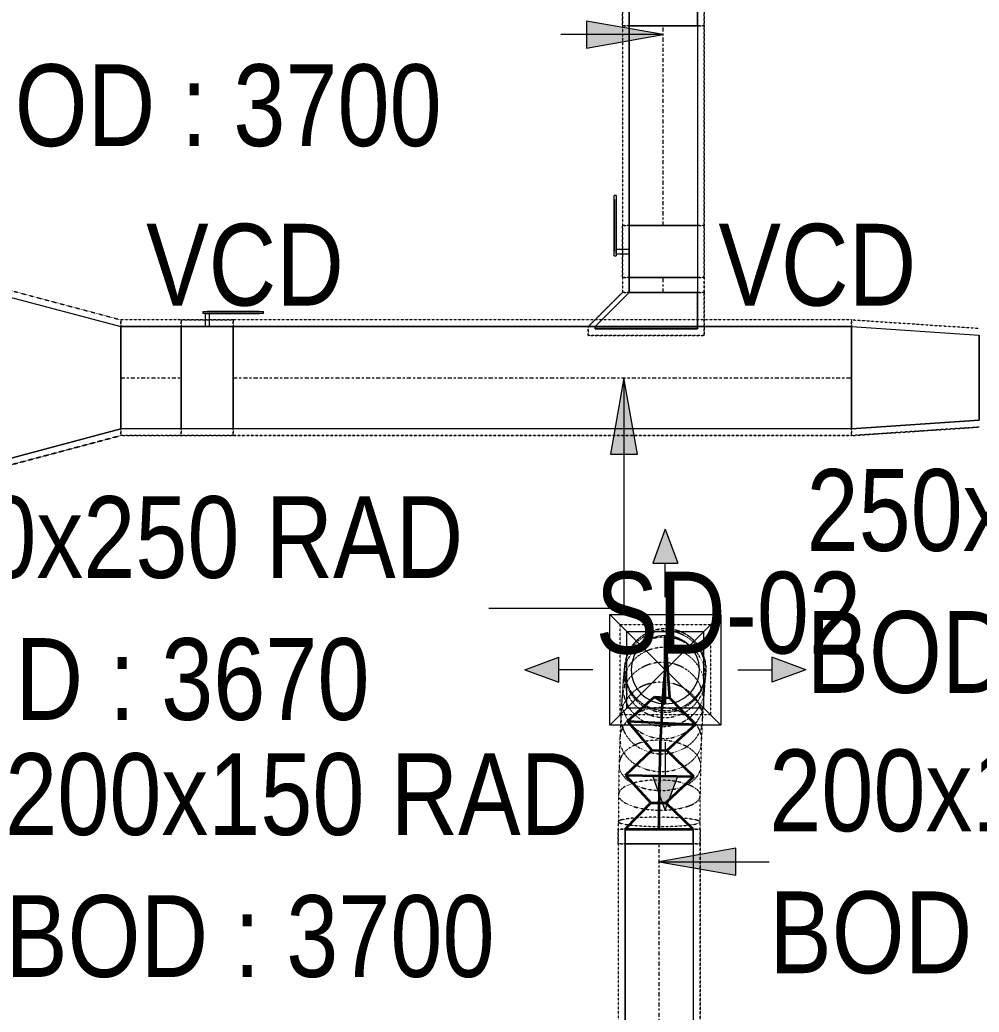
# Model space of a CAD drawing. Header units: inches. Extents: x -83664 to 20107, y -47222 to 19398.
# Drawn here: x 5809 to 8625, y -31436 to -28523 of the extents above; entities that cross this region are included whole.
import ezdxf

# ---------------------------------------------------------------- set-up
doc = ezdxf.new("R2010")
doc.units = ezdxf.units.IN
doc.header["$MEASUREMENT"] = 0
doc.linetypes.add('Center', pattern=[29.999999, 12, -6, 6, -6])
doc.linetypes.add('Hidden 0_50', pattern=[1.0584, 0.5292, -0.5292])
for name, color, linetype, lineweight in [('A-DETL-GENF', 7, 'Continuous', 9), ('G-ANNO-TEXT', 7, 'Continuous', 9), ('M-HVAC-CDFF', 7, 'Continuous', 9), ('M-HVAC-DUCT-CNTR', 7, 'Center', 9), ('M-HVAC-DUCT-IDEN', 7, 'Continuous', 18)]:
    doc.layers.add(name, color=color, linetype=linetype, lineweight=lineweight)
doc.layers.add('M-HVAC-DUCT', color=7, linetype='Continuous', lineweight=9, true_color=0xffe97f)
doc.layers.add('M-HVAC-DUCT-PATT', color=7, linetype='Continuous', lineweight=35, true_color=0x007f00)
doc.styles.add('Arial Narrow_21', font='ARIALN.TTF', dxfattribs={"height": 240})

# ---------------------------------------------------------------- blocks, each defined once
blk = doc.blocks.new('GCE-AT-Supply Air Rectangular Diffuser - 225x225-V55-FIRST FLOOR AC CONDITIONING LAYOUT - PART A')
at = {"layer": 'A-DETL-GENF', "true_color": 0xff7f00}
for points in [[(36.4, 312.5), (0, 412.5), (-36.4, 312.5)], [(-312.5, 36.4), (-412.5, 0), (-312.5, -36.4)], [(412.5, 0), (312.5, 36.4), (312.5, -36.4), (338.5, -26.9)], [(36.4, -312.5), (-36.4, -312.5), (0, -412.5)]]:
    blk.add_hatch(color=30, dxfattribs=at).paths.add_polyline_path(points)
at = {"layer": 'A-DETL-GENF', "color": 30, "true_color": 0xff7f00}
for p, q in [((0, 412.5), (-36.4, 312.5)), ((0, 412.5), (36.4, 312.5)), ((-36.4, 312.5), (36.4, 312.5)), ((0, 212.5), (0, 312.5)), ((-162.5, -162.5), (162.5, 162.5)), ((-162.5, 162.5), (162.5, -162.5)), ((-162.5, -162.5), (-162.5, 162.5)), ((-162.5, 162.5), (162.5, 162.5)), ((162.5, 162.5), (162.5, -162.5)), ((-412.5, 0), (-312.5, 36.4)), ((-312.5, -36.4), (-312.5, 36.4)), ((312.5, 36.4), (312.5, -36.4)), ((412.5, 0), (312.5, 36.4)), ((212.5, 0), (312.5, 0)), ((-412.5, 0), (-312.5, -36.4)), ((-212.5, 0), (-312.5, 0)), ((412.5, 0), (312.5, -36.4)), ((162.5, -162.5), (-162.5, -162.5)), ((0, -212.5), (0, -312.5)), ((36.4, -312.5), (-36.4, -312.5)), ((0, -412.5), (-36.4, -312.5)), ((0, -412.5), (36.4, -312.5))]:
    blk.add_line(p, q, dxfattribs=at)
blk = doc.blocks.new('M_Rec to Rnd Transition - Angle - 60 Degree-7670840-FIRST FLOOR AC CONDITIONING LAYOUT - PART A')
at = {"layer": 'M-HVAC-DUCT', "color": 30, "true_color": 0xff7f00}
for p, q in [((0, 100), (43.3, 100)), ((43.3, 100), (0, 100)), ((0, 100), (0, -100)), ((0, -100), (0, 100)), ((43.3, 0), (43.3, 100)), ((43.3, 0), (43.3, 100)), ((43.3, -100), (43.3, 0)), ((43.3, -100), (43.3, 0)), ((0, -100), (43.3, -100)), ((43.3, -100), (0, -100))]:
    blk.add_line(p, q, dxfattribs=at)
blk = doc.blocks.new('M_Rectangular to Round Transition - Angle - 45 Degree-7598641-FIRST FLOOR AC CONDITIONING LAYOUT - PART A')
at = {"layer": 'M-HVAC-DUCT', "color": 30, "true_color": 0xff7f00}
for p, q in [((98623.4, 55249.6), (98623.4, 55474.6)), ((98623.4, 55474.6), (98848.4, 55474.6)), ((98848.4, 55474.6), (98848.4, 55249.6)), ((98848.4, 55249.6), (98623.4, 55249.6))]:
    blk.add_line(p, q, dxfattribs=at)
for start, end in [(90, 180), (0, 90), (180, 270), (270, 0)]:
    blk.add_arc((98735.9, 55362.1), 100, start, end, dxfattribs=at)
blk = doc.blocks.new('M_Rectangular Transition - Length - Standard-8295821-FIRST FLOOR AC CONDITIONING LAYOUT - PART A')
at = {"layer": 'M-HVAC-DUCT', "color": 6, "true_color": 0xff00ff}
for p, q in [((0, 250), (0, -250)), ((0, 250), (375, 150)), ((0, 250), (375, 150)), ((0, -250), (0, 250)), ((375, -150), (375, 150)), ((375, 150), (375, -150)), ((0, -250), (375, -150)), ((375, -150), (0, -250))]:
    blk.add_line(p, q, dxfattribs=at)
blk = doc.blocks.new('M_Rectangular Transition - Length - Standard-7399483-FIRST FLOOR AC CONDITIONING LAYOUT - PART A')
at = {"layer": 'M-HVAC-DUCT', "color": 6, "true_color": 0xff00ff}
for p, q in [((0, 150), (0, -150)), ((0, 150), (375, 125)), ((0, 150), (375, 125)), ((0, -150), (0, 150)), ((375, -125), (375, 125)), ((375, 125), (375, -125)), ((0, -150), (375, -125)), ((375, -125), (0, -150))]:
    blk.add_line(p, q, dxfattribs=at)
blk = doc.blocks.new('M_Rectangular Tap - Beveled - Standard-7332043-FIRST FLOOR AC CONDITIONING LAYOUT - PART A')
at = {"layer": 'M-HVAC-DUCT', "color": 6, "true_color": 0xff00ff}
for p, q in [((100, 100), (-6.096, 100)), ((-6.096, 100), (100, 100)), ((-6.096, 100), (-6.096, -200)), ((-6.096, -200), (-6.096, 100)), ((100, 100), (100, -100)), ((100, -100), (100, 100)), ((0, -200), (100, -100)), ((0, -200), (100, -100)), ((-6.096, -200), (0, -200)), ((0, -200), (-6.096, -200))]:
    blk.add_line(p, q, dxfattribs=at)
blk = doc.blocks.new('M_Rectangular to Round Transition - Angle - 45 Degree-V62-FIRST FLOOR AC CONDITIONING LAYOUT - PART A')
at = {"layer": 'M-HVAC-DUCT', "color": 6, "true_color": 0xff00ff}
for p, q in [((0, 100), (60.4, 100)), ((60.4, 100), (0, 100)), ((0, 100), (0, -100)), ((0, -100), (0, 100)), ((60.4, 0), (60.4, 100)), ((60.4, 0), (60.4, 100)), ((60.4, -100), (60.4, 0)), ((60.4, -100), (60.4, 0)), ((0, -100), (60.4, -100)), ((60.4, -100), (0, -100))]:
    blk.add_line(p, q, dxfattribs=at)
blk = doc.blocks.new('TEMW-ME-DMP-Volume Control Damper - Standard-V100-FIRST FLOOR AC CONDITIONING LAYOUT - PART A')
at = {"layer": 'M-HVAC-DUCT', "color": 6, "true_color": 0xff00ff}
for p, q in [((-165.1, 138.1), (-165.1, 144.4)), ((-152.4, 144.4), (-165.1, 144.4)), ((-165.1, 138.1), (-152.4, 138.1)), ((0, 144.4), (-152.4, 144.4)), ((-152.4, 144.4), (0, 144.4)), ((0, 138.1), (-152.4, 138.1)), ((-152.4, 138.1), (0, 138.1)), ((-6.3, 100), (-6.3, 138.1)), ((6.4, 138.1), (-6.3, 138.1)), ((6.4, 138.1), (-6.3, 138.1)), ((12.7, 144.4), (0, 144.4)), ((0, 138.1), (12.7, 138.1)), ((6.4, 138.1), (6.4, 100)), ((12.7, 144.4), (12.7, 138.1)), ((-76.2, 100), (-76.2, -100)), ((-76.2, -100), (-76.2, 100)), ((76.2, 100), (-76.2, 100)), ((-76.2, 100), (76.2, 100)), ((-76.2, 100), (76.2, 100)), ((-6.3, 100), (6.4, 100)), ((-6.3, 100), (6.4, 100)), ((76.2, 100), (76.2, -100)), ((76.2, -100), (76.2, 100)), ((-76.2, -100), (76.2, -100)), ((-76.2, -100), (76.2, -100)), ((-76.2, -100), (76.2, -100))]:
    blk.add_line(p, q, dxfattribs=at)
blk = doc.blocks.new('TEMW-ME-DMP-Volume Control Damper - Standard-7399616-FIRST FLOOR AC CONDITIONING LAYOUT - PART A')
at = {"layer": 'M-HVAC-DUCT', "color": 6, "true_color": 0xff00ff}
for p, q in [((-165.1, 188.1), (-165.1, 194.4)), ((-152.4, 194.4), (-165.1, 194.4)), ((-165.1, 188.1), (-152.4, 188.1)), ((0, 194.4), (-152.4, 194.4)), ((-152.4, 194.4), (0, 194.4)), ((0, 188.1), (-152.4, 188.1)), ((-152.4, 188.1), (0, 188.1)), ((-6.4, 150), (-6.4, 188.1)), ((6.3, 188.1), (-6.4, 188.1)), ((6.3, 188.1), (-6.4, 188.1)), ((12.7, 194.4), (0, 194.4)), ((0, 188.1), (12.7, 188.1)), ((6.3, 188.1), (6.3, 150)), ((12.7, 194.4), (12.7, 188.1)), ((-76.2, 150), (-76.2, -150)), ((-76.2, -150), (-76.2, 150)), ((76.2, 150), (-76.2, 150)), ((-76.2, 150), (76.2, 150)), ((-76.2, 150), (76.2, 150)), ((-6.4, 150), (6.3, 150)), ((-6.4, 150), (6.3, 150)), ((76.2, 150), (76.2, -150)), ((76.2, -150), (76.2, 150)), ((-76.2, -150), (76.2, -150)), ((-76.2, -150), (76.2, -150)), ((-76.2, -150), (76.2, -150))]:
    blk.add_line(p, q, dxfattribs=at)
blk = doc.blocks.new('TEMW-SMBZ-HO-BM-HVAC-00002_rvt-1-FIRST FLOOR AC CONDITIONING LAYOUT - PART A')
at = {"layer": 'M-HVAC-DUCT', "color": 6, "linetype": 'Hidden 0_50', "true_color": 0xff00ff}
for p, q in [((159034.4, 69831.7), (159034.4, 69892.1)), ((159034.4, 69892.1), (159034.4, 69831.7)), ((159274.4, 69831.7), (159274.4, 69892.1)), ((159274.4, 69892.1), (159274.4, 69831.7)), ((159274.4, 69831.7), (159034.4, 69831.7)), ((159034.4, 69831.7), (159274.4, 69831.7)), ((159034.4, 69831.7), (159034.4, 69245.4)), ((159034.4, 69831.7), (159034.4, 69245.4)), ((159274.4, 69831.7), (159034.4, 69831.7)), ((159034.4, 69831.7), (159274.4, 69831.7)), ((159274.4, 69245.4), (159274.4, 69831.7)), ((159274.4, 69831.7), (159274.4, 69245.4)), ((159274.4, 69245.4), (159034.4, 69245.4)), ((159034.4, 69245.4), (159274.4, 69245.4)), ((159274.4, 69245.4), (159034.4, 69245.4)), ((159034.4, 69245.4), (159034.4, 69093)), ((159034.4, 69093), (159034.4, 69245.4)), ((159034.4, 69245.4), (159274.4, 69245.4)), ((159274.4, 69093), (159274.4, 69245.4)), ((159274.4, 69245.4), (159274.4, 69093)), ((157186.8, 69069), (157561.8, 68969)), ((157186.8, 69069), (157561.8, 68969)), ((159034.4, 69093), (159274.4, 69093)), ((159274.4, 69093), (159034.4, 69093)), ((159274.4, 69093), (159034.4, 69093)), ((159034.4, 69093), (159274.4, 69093)), ((159034.4, 69093), (159034.4, 69049)), ((159034.4, 69093), (159034.4, 69049)), ((159274.4, 69049), (159274.4, 69093)), ((159274.4, 69093), (159274.4, 69049)), ((158934.4, 68949), (159034.4, 69049)), ((159034.4, 69049), (158934.4, 68949)), ((159034.4, 69049), (159274.4, 69049)), ((159274.4, 69049), (159034.4, 69049)), ((159274.4, 69049), (159034.4, 69049)), ((159034.4, 69049), (159274.4, 69049)), ((159274.4, 69049), (159274.4, 68922.9)), ((159274.4, 68922.9), (159274.4, 69049)), ((157561.8, 68629), (157561.8, 68969)), ((157561.8, 68969), (157561.8, 68629)), ((157739.5, 68969), (157561.8, 68969)), ((157739.5, 68969), (157561.8, 68969)), ((157561.8, 68629), (157561.8, 68969)), ((157561.8, 68969), (157561.8, 68629)), ((157739.5, 68629), (157739.5, 68969)), ((157739.5, 68969), (157739.5, 68629)), ((157739.5, 68969), (157739.5, 68629)), ((157891.9, 68969), (157739.5, 68969)), ((157739.5, 68969), (157891.9, 68969)), ((157739.5, 68629), (157739.5, 68969)), ((157891.9, 68629), (157891.9, 68969)), ((157891.9, 68969), (157891.9, 68629)), ((159706.5, 68969), (157891.9, 68969)), ((159706.5, 68969), (157891.9, 68969)), ((157891.9, 68629), (157891.9, 68969)), ((157891.9, 68969), (157891.9, 68629)), ((159706.5, 68969), (159706.5, 68629)), ((159706.5, 68969), (160081.5, 68944)), ((159706.5, 68969), (160081.5, 68944)), ((159706.5, 68629), (159706.5, 68969)), ((159706.5, 68629), (159706.5, 68969)), ((159706.5, 68969), (159706.5, 68629)), ((158934.4, 68922.9), (158934.4, 68949)), ((158934.4, 68949), (158934.4, 68922.9)), ((159274.4, 68922.9), (158934.4, 68922.9)), ((158934.4, 68922.9), (159274.4, 68922.9)), ((159706.5, 68629), (160081.5, 68654)), ((160081.5, 68654), (159706.5, 68629)), ((157186.8, 68529), (157561.8, 68629)), ((157561.8, 68629), (157186.8, 68529)), ((157561.8, 68629), (157739.5, 68629)), ((157739.5, 68629), (157561.8, 68629)), ((157739.5, 68629), (157891.9, 68629)), ((157891.9, 68629), (157739.5, 68629)), ((157891.9, 68629), (159706.5, 68629)), ((159706.5, 68629), (157891.9, 68629))]:
    blk.add_line(p, q, dxfattribs=at)
at = {"layer": 'M-HVAC-DUCT', "color": 6, "true_color": 0xff00ff}
for p, q in [((159054.4, 69831.7), (159254.4, 69831.7)), ((159254.4, 69831.7), (159054.4, 69831.7)), ((159054.4, 69245.4), (159054.4, 69831.7)), ((159054.4, 69831.7), (159054.4, 69245.4)), ((159254.4, 69831.7), (159254.4, 69245.4)), ((159254.4, 69831.7), (159254.4, 69245.4)), ((159054.4, 69245.4), (159254.4, 69245.4)), ((159254.4, 69245.4), (159054.4, 69245.4)), ((159054.4, 69093), (159254.4, 69093)), ((159254.4, 69093), (159054.4, 69093)), ((159054.4, 69049), (159054.4, 69093)), ((159054.4, 69093), (159054.4, 69049)), ((159254.4, 69093), (159254.4, 69049)), ((159254.4, 69093), (159254.4, 69049)), ((159054.4, 69049), (159254.4, 69049)), ((159254.4, 69049), (159054.4, 69049)), ((157561.8, 68949), (157561.8, 68649)), ((157561.8, 68649), (157561.8, 68949)), ((157561.8, 68949), (157739.5, 68949)), ((157739.5, 68949), (157561.8, 68949)), ((157739.5, 68949), (157739.5, 68649)), ((157739.5, 68649), (157739.5, 68949)), ((157891.9, 68949), (157891.9, 68649)), ((157891.9, 68649), (157891.9, 68949)), ((157891.9, 68949), (159706.5, 68949)), ((159706.5, 68949), (157891.9, 68949)), ((158954.4, 68942.9), (158954.4, 68949)), ((159254.4, 68949), (158954.4, 68949)), ((158954.4, 68949), (159254.4, 68949)), ((158954.4, 68949), (158954.4, 68942.9)), ((159254.4, 68942.9), (158954.4, 68942.9)), ((158954.4, 68942.9), (159254.4, 68942.9)), ((159254.4, 68949), (159254.4, 68942.9)), ((159254.4, 68942.9), (159254.4, 68949)), ((159706.5, 68949), (159706.5, 68649)), ((159706.5, 68649), (159706.5, 68949)), ((157739.5, 68649), (157561.8, 68649)), ((157739.5, 68649), (157561.8, 68649)), ((159706.5, 68649), (157891.9, 68649)), ((159706.5, 68649), (157891.9, 68649))]:
    blk.add_line(p, q, dxfattribs=at)
at = {"layer": 'M-HVAC-DUCT', "color": 30, "linetype": 'Hidden 0_50', "true_color": 0xff7f00}
for p, q in [((159027.9, 67809.3), (159027.9, 68074.3)), ((159027.9, 68074.3), (159292.9, 68074.3)), ((159292.9, 68074.3), (159292.9, 67809.3)), ((159040.3, 67947.9), (159038.7, 67931)), ((159041.1, 67954.9), (159040.5, 67949.3)), ((159038.5, 67929.5), (159036.1, 67901.2)), ((159275.3, 67881.1), (159277.7, 67909.3)), ((159277.5, 67907.7), (159279.2, 67924.5)), ((159279, 67923.1), (159279.6, 67928.7)), ((159036, 67899.7), (159033.2, 67859.8)), ((159272.6, 67843), (159275.4, 67882.6)), ((159033.1, 67858.4), (159030.1, 67806.6)), ((159269.7, 67793.2), (159272.7, 67844.4)), ((159030.1, 67805.4), (159027.2, 67741.6)), ((159292.9, 67809.3), (159027.9, 67809.3)), ((159267, 67731.5), (159269.8, 67794.4)), ((159027.2, 67740.6), (159024.8, 67664.5)), ((159264.7, 67657.9), (159267, 67732.5)), ((159024.8, 67663.9), (159023.1, 67575.3)), ((159263.1, 67572), (159264.7, 67658.4)), ((159023.1, 67575.1), (159022.5, 67495.6)), ((159262.5, 67494.7), (159263.1, 67572.1)), ((159022.5, 67495.6), (159022.5, 67473.8)), ((159262.5, 67473.8), (159262.5, 67494.7)), ((159022.5, 67473.8), (159262.5, 67473.8)), ((159022.5, 67473.8), (159262.5, 67473.8)), ((159022.5, 67430.5), (159022.5, 67473.8)), ((159022.5, 67473.8), (159022.5, 67430.5)), ((159142.5, 67473.8), (159022.5, 67473.8)), ((159142.5, 67473.8), (159022.5, 67473.8)), ((159262.5, 67473.8), (159142.5, 67473.8)), ((159262.5, 67473.8), (159142.5, 67473.8)), ((159262.5, 67430.5), (159262.5, 67473.8)), ((159262.5, 67473.8), (159262.5, 67430.5)), ((159262.5, 67430.5), (159022.5, 67430.5)), ((159022.5, 67430.5), (159262.5, 67430.5)), ((159022.5, 67430.5), (159022.5, 65902.9)), ((159022.5, 67430.5), (159022.5, 65902.9)), ((159262.5, 67430.5), (159022.5, 67430.5)), ((159022.5, 67430.5), (159262.5, 67430.5)), ((159262.5, 65902.9), (159262.5, 67430.5)), ((159262.5, 67430.5), (159262.5, 65902.9))]:
    blk.add_line(p, q, dxfattribs=at)
at = {"layer": 'M-HVAC-DUCT', "color": 30, "true_color": 0xff7f00}
for p, q in [((159042.5, 67430.5), (159242.5, 67430.5)), ((159242.5, 67430.5), (159042.5, 67430.5)), ((159042.5, 65902.9), (159042.5, 67430.5)), ((159042.5, 67430.5), (159042.5, 65902.9)), ((159242.5, 67430.5), (159242.5, 65902.9)), ((159242.5, 67430.5), (159242.5, 65902.9))]:
    blk.add_line(p, q, dxfattribs=at)
at = {"layer": 'M-HVAC-DUCT', "color": 30, "linetype": 'Hidden 0_50', "true_color": 0xff7f00}
for start, end in [(358.5811, 178.5811), (90, 180), (0, 90), (178.5811, 358.5811), (180, 270), (270, 0)]:
    blk.add_arc((159160.4, 67941.8), 120, start, end, dxfattribs=at)
for points in [[(159279.7, 67933.2), (159280, 67943.6), (159277.7, 67964.6), (159266.3, 67994), (159247.6, 68019.5), (159223, 68039.4), (159194, 68052.2), (159162.7, 68057.1), (159131.2, 68053.8), (159101.6, 68042.4), (159076, 68023.8), (159056.1, 67999.3), (159043.3, 67970.4), (159040, 67949.6), (159039.8, 67939.2)], [(159280.3, 67938.8), (159280.6, 67949.3), (159278.3, 67970.3), (159266.9, 67999.8), (159248.3, 68025.4), (159223.6, 68045.4), (159194.7, 68058.2), (159163.4, 68063.1), (159131.8, 68059.8), (159102.3, 68048.4), (159076.7, 68029.7), (159056.8, 68005), (159043.9, 67976.1), (159040.6, 67955.2), (159040.4, 67944.7)], [(159278, 67916.3), (159278.3, 67926.6), (159276, 67947.3), (159264.6, 67976.4), (159245.9, 68001.7), (159221.2, 68021.3), (159192.2, 68034), (159160.9, 68038.8), (159129.4, 68035.6), (159099.9, 68024.4), (159074.3, 68006.1), (159054.4, 67981.8), (159041.6, 67953.3), (159038.4, 67932.8), (159038.1, 67922.5)], [(159275.7, 67888), (159275.9, 67898.1), (159273.6, 67918.4), (159262.1, 67946.9), (159243.4, 67971.7), (159218.6, 67990.9), (159189.6, 68003.4), (159158.3, 68008.2), (159126.8, 68005), (159097.3, 67994.1), (159071.8, 67976.2), (159052, 67952.4), (159039.2, 67924.5), (159036, 67904.4), (159035.8, 67894.3)], [(159272.8, 67848.2), (159273, 67858), (159270.7, 67877.6), (159259.1, 67905.2), (159240.3, 67929.1), (159215.6, 67947.7), (159186.6, 67959.8), (159155.2, 67964.5), (159123.8, 67961.4), (159094.3, 67950.9), (159068.8, 67933.6), (159049, 67910.7), (159036.3, 67883.7), (159033.2, 67864.3), (159033, 67854.5)], [(159039.8, 67939.2), (159039.5, 67928.8), (159041.8, 67907.8), (159053.2, 67878.4), (159071.8, 67852.9), (159096.5, 67833), (159125.5, 67820.2), (159156.8, 67815.3), (159188.3, 67818.6), (159217.8, 67830), (159243.4, 67848.6), (159263.3, 67873.1), (159276.2, 67902), (159279.4, 67922.8), (159279.7, 67933.2)], [(159040.4, 67944.7), (159040.1, 67934.3), (159042.4, 67913.3), (159053.8, 67883.7), (159072.4, 67858.1), (159097.1, 67838.2), (159126, 67825.3), (159157.3, 67820.4), (159188.9, 67823.8), (159218.4, 67835.2), (159244, 67853.8), (159263.9, 67878.5), (159276.8, 67907.5), (159280.1, 67928.3), (159280.3, 67938.8)], [(159269.9, 67796.8), (159270.1, 67806), (159267.6, 67824.4), (159256, 67850.4), (159237.1, 67873), (159212.3, 67890.6), (159183.2, 67902), (159151.9, 67906.4), (159120.4, 67903.6), (159091, 67893.7), (159065.5, 67877.4), (159045.8, 67855.9), (159033.2, 67830.5), (159030.2, 67812.2), (159030, 67803)], [(159038.1, 67922.5), (159037.9, 67912.1), (159040.2, 67891.5), (159051.6, 67862.3), (159070.3, 67837.1), (159095, 67817.5), (159124, 67804.8), (159155.3, 67799.9), (159186.8, 67803.2), (159216.3, 67814.4), (159241.9, 67832.7), (159261.8, 67857), (159274.6, 67885.5), (159277.8, 67906), (159278, 67916.3)], [(159035.8, 67894.3), (159035.5, 67884.2), (159037.9, 67863.9), (159049.3, 67835.4), (159068.1, 67810.6), (159092.8, 67791.4), (159121.8, 67778.9), (159153.1, 67774.1), (159184.6, 67777.3), (159214.1, 67788.2), (159239.7, 67806.2), (159259.5, 67829.9), (159272.2, 67857.8), (159275.4, 67877.9), (159275.7, 67888)], [(159033, 67854.5), (159032.8, 67844.8), (159035.1, 67825.2), (159046.7, 67797.6), (159065.5, 67773.7), (159090.2, 67755), (159119.2, 67743), (159150.6, 67738.3), (159182, 67741.3), (159211.5, 67751.8), (159237, 67769.1), (159256.8, 67792.1), (159269.5, 67819), (159272.6, 67838.5), (159272.8, 67848.2)], [(159267.1, 67733.7), (159267.2, 67741.9), (159264.7, 67758.3), (159252.9, 67781.5), (159233.9, 67801.7), (159209, 67817.4), (159179.9, 67827.6), (159148.6, 67831.6), (159117.1, 67829.1), (159087.7, 67820.3), (159062.3, 67805.8), (159042.8, 67786.6), (159030.3, 67763.9), (159027.3, 67747.6), (159027.2, 67739.4)], [(159030, 67803), (159029.8, 67793.8), (159032.2, 67775.4), (159043.9, 67749.4), (159062.8, 67726.8), (159087.6, 67709.2), (159116.6, 67697.8), (159148, 67693.4), (159179.4, 67696.2), (159208.9, 67706.1), (159234.3, 67722.4), (159254, 67743.9), (159266.6, 67769.3), (159269.7, 67787.6), (159269.9, 67796.8)], [(159264.7, 67658.8), (159264.8, 67665.3), (159262.2, 67678.2), (159250.2, 67696.5), (159231.1, 67712.4), (159206.1, 67724.8), (159176.9, 67732.9), (159145.5, 67736), (159114.1, 67734.1), (159084.8, 67727.2), (159059.5, 67715.8), (159040, 67700.7), (159027.7, 67682.8), (159024.8, 67670), (159024.8, 67663.5)], [(159027.2, 67739.4), (159027, 67731.2), (159029.5, 67714.8), (159041.3, 67691.5), (159060.3, 67671.4), (159085.2, 67655.7), (159114.3, 67645.5), (159145.7, 67641.5), (159177.1, 67644), (159206.5, 67652.8), (159231.9, 67667.3), (159251.5, 67686.5), (159263.9, 67709.1), (159266.9, 67725.4), (159267.1, 67733.7)], [(159024.8, 67663.5), (159024.7, 67657), (159027.3, 67644.1), (159039.2, 67625.8), (159058.4, 67609.9), (159083.4, 67597.5), (159112.5, 67589.5), (159143.9, 67586.3), (159175.4, 67588.2), (159204.7, 67595.2), (159230, 67606.6), (159249.4, 67621.7), (159261.7, 67639.5), (159264.6, 67652.3), (159264.7, 67658.8)], [(159263.1, 67572.2), (159263.1, 67576.1), (159260.4, 67583.8), (159248.3, 67594.8), (159229.1, 67604.3), (159204, 67611.7), (159174.7, 67616.5), (159143.3, 67618.4), (159111.9, 67617.3), (159082.6, 67613.2), (159057.4, 67606.4), (159038.1, 67597.3), (159025.9, 67586.6), (159023.1, 67579), (159023.1, 67575.1)], [(159023.1, 67575.1), (159023.1, 67571.2), (159025.8, 67563.5), (159037.9, 67552.5), (159057.1, 67543), (159082.2, 67535.6), (159111.4, 67530.8), (159142.9, 67528.9), (159174.3, 67530), (159203.6, 67534.1), (159228.7, 67540.9), (159248.1, 67550), (159260.3, 67560.6), (159263.1, 67568.3), (159263.1, 67572.2)], [(159262.5, 67494.7), (159262.5, 67495.9), (159259.7, 67498.2), (159247.6, 67501.6), (159228.3, 67504.5), (159203.2, 67506.8), (159173.9, 67508.3), (159142.5, 67508.9), (159111.1, 67508.6), (159081.8, 67507.3), (159056.7, 67505.2), (159037.4, 67502.4), (159025.2, 67499.1), (159022.5, 67496.8), (159022.5, 67495.6)], [(159022.5, 67495.6), (159022.5, 67494.4), (159025.2, 67492), (159037.4, 67488.6), (159056.7, 67485.7), (159081.8, 67483.4), (159111.1, 67481.9), (159142.5, 67481.4), (159173.9, 67481.7), (159203.2, 67483), (159228.3, 67485.1), (159247.6, 67487.8), (159259.7, 67491.1), (159262.5, 67493.5), (159262.5, 67494.7)]]:
    blk.add_open_spline(points, degree=3, dxfattribs=at)
at = {"layer": 'M-HVAC-DUCT-CNTR', "color": 6, "true_color": 0xff00ff}
for p, q in [((159154.4, 69245.4), (159154.4, 69831.7)), ((159154.4, 69049), (159154.4, 69093)), ((157561.8, 68799), (157739.5, 68799)), ((157891.9, 68799), (159706.5, 68799))]:
    blk.add_line(p, q, dxfattribs=at)
at = {"layer": 'M-HVAC-DUCT-CNTR', "color": 30, "true_color": 0xff7f00}
blk.add_line((159142.5, 65902.9), (159142.5, 67430.5), dxfattribs=at)
at = {"layer": 'M-HVAC-DUCT-CNTR', "color": 30, "linetype": 'Continuous', "lineweight": 35, "true_color": 0xff7f00}
blk.add_open_spline([(159142.5, 67473.8), (159142.5, 67792), (159160.4, 67941.8), (159160.4, 67941.8)], degree=3, dxfattribs=at)
at = {"layer": 'M-HVAC-DUCT-PATT', "color": 30, "true_color": 0xff7f00}
for p, q in [((159160.4, 67841.8), (159160.4, 68041.8)), ((159160.4, 68041.8), (159172.3, 67859.6)), ((159049.4, 67790.8), (159128.6, 67862.6)), ((159160.4, 67841.8), (159128.6, 67862.6)), ((159128.6, 67862.6), (159172.3, 67859.6)), ((159249.1, 67781.2), (159172.3, 67859.6)), ((159049.4, 67790.8), (159249.1, 67781.2)), ((159049.4, 67790.8), (159249.1, 67781.2)), ((159049.4, 67790.8), (159121, 67705.7)), ((159249.1, 67781.2), (159164.8, 67704.3)), ((159044, 67631.9), (159121, 67705.7)), ((159121, 67705.7), (159164.8, 67704.3)), ((159244, 67627.8), (159164.8, 67704.3)), ((159044, 67631.9), (159244, 67627.8)), ((159044, 67631.9), (159244, 67627.8)), ((159044, 67631.9), (159117.8, 67551.2)), ((159244, 67627.8), (159161.7, 67550.8)), ((159042.5, 67473.8), (159117.8, 67551.2)), ((159117.8, 67551.2), (159161.7, 67550.8)), ((159242.5, 67473.8), (159161.7, 67550.8)), ((159042.5, 67473.8), (159242.5, 67473.8)), ((159042.5, 67473.8), (159242.5, 67473.8))]:
    blk.add_line(p, q, dxfattribs=at)
at = {"layer": 'M-HVAC-CDFF', "color": 6, "linetype": 'Hidden 0_50', "lineweight": 9, "true_color": 0xff00ff}
blk.add_blockref('GCE-AT-Supply Air Rectangular Diffuser - 225x225-V55-FIRST FLOOR AC CONDITIONING LAYOUT - PART A', (159160.4, 67941.8), dxfattribs=at)
at = {"layer": 'M-HVAC-DUCT', "color": 6, "linetype": 'Hidden 0_50', "lineweight": 9, "true_color": 0xff00ff}
for name, p, rotation in [('M_Rectangular to Round Transition - Angle - 45 Degree-V62-FIRST FLOOR AC CONDITIONING LAYOUT - PART A', (159154.4, 69831.7), 90), ('M_Rectangular to Round Transition - Angle - 45 Degree-7598641-FIRST FLOOR AC CONDITIONING LAYOUT - PART A', (257896.3, 123303.9), 180), ('M_Rec to Rnd Transition - Angle - 60 Degree-7670840-FIRST FLOOR AC CONDITIONING LAYOUT - PART A', (159142.5, 67430.5), 90)]:
    blk.add_blockref(name, p, dxfattribs=dict(at, rotation=rotation))
at = {"layer": 'M-HVAC-DUCT', "color": 6, "linetype": 'Hidden 0_50', "lineweight": 9, "true_color": 0xff00ff, "extrusion": (0, 0, -1)}
for name, p, rotation in [('TEMW-ME-DMP-Volume Control Damper - Standard-V100-FIRST FLOOR AC CONDITIONING LAYOUT - PART A', (-159154.4, 69169.2), 270), ('M_Rectangular Tap - Beveled - Standard-7332043-FIRST FLOOR AC CONDITIONING LAYOUT - PART A', (-159154.4, 68949), 90)]:
    blk.add_blockref(name, p, dxfattribs=dict(at, rotation=rotation))
at = {"layer": 'M-HVAC-DUCT', "color": 6, "linetype": 'Hidden 0_50', "lineweight": 9, "true_color": 0xff00ff}
for name, p in [('M_Rectangular Transition - Length - Standard-8295821-FIRST FLOOR AC CONDITIONING LAYOUT - PART A', (157186.8, 68799)), ('M_Rectangular Transition - Length - Standard-7399483-FIRST FLOOR AC CONDITIONING LAYOUT - PART A', (159706.5, 68799))]:
    blk.add_blockref(name, p, dxfattribs=at)
at = {"layer": 'M-HVAC-DUCT', "color": 6, "linetype": 'Hidden 0_50', "lineweight": 9, "true_color": 0xff00ff, "extrusion": (0, 0, -1)}
blk.add_blockref('TEMW-ME-DMP-Volume Control Damper - Standard-7399616-FIRST FLOOR AC CONDITIONING LAYOUT - PART A', (-157815.7, 68799), dxfattribs=at)
blk = doc.blocks.new('TEMW-SMBZ-HO-BM-HVAC-00002_rvt-2-FIRST FLOOR AC CONDITIONING LAYOUT - PART A')
at = {"layer": 'M-HVAC-DUCT', "color": 6, "linetype": 'Hidden 0_50', "true_color": 0xff00ff}
for p, q in [((159034.4, 69831.7), (159034.4, 69892.1)), ((159034.4, 69892.1), (159034.4, 69831.7)), ((159274.4, 69831.7), (159274.4, 69892.1)), ((159274.4, 69892.1), (159274.4, 69831.7)), ((159274.4, 69831.7), (159034.4, 69831.7)), ((159034.4, 69831.7), (159274.4, 69831.7)), ((159034.4, 69831.7), (159034.4, 69245.4)), ((159034.4, 69831.7), (159034.4, 69245.4)), ((159274.4, 69831.7), (159034.4, 69831.7)), ((159034.4, 69831.7), (159274.4, 69831.7)), ((159274.4, 69245.4), (159274.4, 69831.7)), ((159274.4, 69831.7), (159274.4, 69245.4)), ((159274.4, 69245.4), (159034.4, 69245.4)), ((159034.4, 69245.4), (159274.4, 69245.4)), ((159274.4, 69245.4), (159034.4, 69245.4)), ((159034.4, 69245.4), (159034.4, 69093)), ((159034.4, 69093), (159034.4, 69245.4)), ((159034.4, 69245.4), (159274.4, 69245.4)), ((159274.4, 69093), (159274.4, 69245.4)), ((159274.4, 69245.4), (159274.4, 69093)), ((157186.8, 69069), (157561.8, 68969)), ((157186.8, 69069), (157561.8, 68969)), ((159034.4, 69093), (159274.4, 69093)), ((159274.4, 69093), (159034.4, 69093)), ((159274.4, 69093), (159034.4, 69093)), ((159034.4, 69093), (159274.4, 69093)), ((159034.4, 69093), (159034.4, 69049)), ((159034.4, 69093), (159034.4, 69049)), ((159274.4, 69049), (159274.4, 69093)), ((159274.4, 69093), (159274.4, 69049)), ((158934.4, 68949), (159034.4, 69049)), ((159034.4, 69049), (158934.4, 68949)), ((159034.4, 69049), (159274.4, 69049)), ((159274.4, 69049), (159034.4, 69049)), ((159274.4, 69049), (159034.4, 69049)), ((159034.4, 69049), (159274.4, 69049)), ((159274.4, 69049), (159274.4, 68922.9)), ((159274.4, 68922.9), (159274.4, 69049)), ((157561.8, 68629), (157561.8, 68969)), ((157561.8, 68969), (157561.8, 68629)), ((157739.5, 68969), (157561.8, 68969)), ((157739.5, 68969), (157561.8, 68969)), ((157561.8, 68629), (157561.8, 68969)), ((157561.8, 68969), (157561.8, 68629)), ((157739.5, 68629), (157739.5, 68969)), ((157739.5, 68969), (157739.5, 68629)), ((157739.5, 68969), (157739.5, 68629)), ((157891.9, 68969), (157739.5, 68969)), ((157739.5, 68969), (157891.9, 68969)), ((157739.5, 68629), (157739.5, 68969)), ((157891.9, 68629), (157891.9, 68969)), ((157891.9, 68969), (157891.9, 68629)), ((159706.5, 68969), (157891.9, 68969)), ((159706.5, 68969), (157891.9, 68969)), ((157891.9, 68629), (157891.9, 68969)), ((157891.9, 68969), (157891.9, 68629)), ((159706.5, 68969), (159706.5, 68629)), ((159706.5, 68969), (160081.5, 68944)), ((159706.5, 68969), (160081.5, 68944)), ((159706.5, 68629), (159706.5, 68969)), ((159706.5, 68629), (159706.5, 68969)), ((159706.5, 68969), (159706.5, 68629)), ((158934.4, 68922.9), (158934.4, 68949)), ((158934.4, 68949), (158934.4, 68922.9)), ((159274.4, 68922.9), (158934.4, 68922.9)), ((158934.4, 68922.9), (159274.4, 68922.9)), ((159706.5, 68629), (160081.5, 68654)), ((160081.5, 68654), (159706.5, 68629)), ((157186.8, 68529), (157561.8, 68629)), ((157561.8, 68629), (157186.8, 68529)), ((157561.8, 68629), (157739.5, 68629)), ((157739.5, 68629), (157561.8, 68629)), ((157739.5, 68629), (157891.9, 68629)), ((157891.9, 68629), (157739.5, 68629)), ((157891.9, 68629), (159706.5, 68629)), ((159706.5, 68629), (157891.9, 68629))]:
    blk.add_line(p, q, dxfattribs=at)
at = {"layer": 'M-HVAC-DUCT', "color": 6, "true_color": 0xff00ff}
for p, q in [((159054.4, 69831.7), (159254.4, 69831.7)), ((159254.4, 69831.7), (159054.4, 69831.7)), ((159054.4, 69245.4), (159054.4, 69831.7)), ((159054.4, 69831.7), (159054.4, 69245.4)), ((159254.4, 69831.7), (159254.4, 69245.4)), ((159254.4, 69831.7), (159254.4, 69245.4)), ((159054.4, 69245.4), (159254.4, 69245.4)), ((159254.4, 69245.4), (159054.4, 69245.4)), ((159054.4, 69093), (159254.4, 69093)), ((159254.4, 69093), (159054.4, 69093)), ((159054.4, 69049), (159054.4, 69093)), ((159054.4, 69093), (159054.4, 69049)), ((159254.4, 69093), (159254.4, 69049)), ((159254.4, 69093), (159254.4, 69049)), ((159054.4, 69049), (159254.4, 69049)), ((159254.4, 69049), (159054.4, 69049)), ((157561.8, 68949), (157561.8, 68649)), ((157561.8, 68649), (157561.8, 68949)), ((157561.8, 68949), (157739.5, 68949)), ((157739.5, 68949), (157561.8, 68949)), ((157739.5, 68949), (157739.5, 68649)), ((157739.5, 68649), (157739.5, 68949)), ((157891.9, 68949), (157891.9, 68649)), ((157891.9, 68649), (157891.9, 68949)), ((157891.9, 68949), (159706.5, 68949)), ((159706.5, 68949), (157891.9, 68949)), ((158954.4, 68942.9), (158954.4, 68949)), ((159254.4, 68949), (158954.4, 68949)), ((158954.4, 68949), (159254.4, 68949)), ((158954.4, 68949), (158954.4, 68942.9)), ((159254.4, 68942.9), (158954.4, 68942.9)), ((158954.4, 68942.9), (159254.4, 68942.9)), ((159254.4, 68949), (159254.4, 68942.9)), ((159254.4, 68942.9), (159254.4, 68949)), ((159706.5, 68949), (159706.5, 68649)), ((159706.5, 68649), (159706.5, 68949)), ((157739.5, 68649), (157561.8, 68649)), ((157739.5, 68649), (157561.8, 68649)), ((159706.5, 68649), (157891.9, 68649)), ((159706.5, 68649), (157891.9, 68649))]:
    blk.add_line(p, q, dxfattribs=at)
at = {"layer": 'M-HVAC-DUCT', "color": 30, "linetype": 'Hidden 0_50', "true_color": 0xff7f00}
for p, q in [((159027.9, 67809.3), (159027.9, 68074.3)), ((159027.9, 68074.3), (159292.9, 68074.3)), ((159292.9, 68074.3), (159292.9, 67809.3)), ((159040.3, 67947.9), (159038.7, 67931)), ((159041.1, 67954.9), (159040.5, 67949.3)), ((159038.5, 67929.5), (159036.1, 67901.2)), ((159275.3, 67881.1), (159277.7, 67909.3)), ((159277.5, 67907.7), (159279.2, 67924.5)), ((159279, 67923.1), (159279.6, 67928.7)), ((159036, 67899.7), (159033.2, 67859.8)), ((159272.6, 67843), (159275.4, 67882.6)), ((159033.1, 67858.4), (159030.1, 67806.6)), ((159269.7, 67793.2), (159272.7, 67844.4)), ((159030.1, 67805.4), (159027.2, 67741.6)), ((159292.9, 67809.3), (159027.9, 67809.3)), ((159267, 67731.5), (159269.8, 67794.4)), ((159027.2, 67740.6), (159024.8, 67664.5)), ((159264.7, 67657.9), (159267, 67732.5)), ((159024.8, 67663.9), (159023.1, 67575.3)), ((159263.1, 67572), (159264.7, 67658.4)), ((159023.1, 67575.1), (159022.5, 67495.6)), ((159262.5, 67494.7), (159263.1, 67572.1)), ((159022.5, 67495.6), (159022.5, 67473.8)), ((159262.5, 67473.8), (159262.5, 67494.7)), ((159022.5, 67473.8), (159262.5, 67473.8)), ((159022.5, 67473.8), (159262.5, 67473.8)), ((159022.5, 67430.5), (159022.5, 67473.8)), ((159022.5, 67473.8), (159022.5, 67430.5)), ((159142.5, 67473.8), (159022.5, 67473.8)), ((159142.5, 67473.8), (159022.5, 67473.8)), ((159262.5, 67473.8), (159142.5, 67473.8)), ((159262.5, 67473.8), (159142.5, 67473.8)), ((159262.5, 67430.5), (159262.5, 67473.8)), ((159262.5, 67473.8), (159262.5, 67430.5)), ((159262.5, 67430.5), (159022.5, 67430.5)), ((159022.5, 67430.5), (159262.5, 67430.5)), ((159022.5, 67430.5), (159022.5, 65902.9)), ((159022.5, 67430.5), (159022.5, 65902.9)), ((159262.5, 67430.5), (159022.5, 67430.5)), ((159022.5, 67430.5), (159262.5, 67430.5)), ((159262.5, 65902.9), (159262.5, 67430.5)), ((159262.5, 67430.5), (159262.5, 65902.9))]:
    blk.add_line(p, q, dxfattribs=at)
at = {"layer": 'M-HVAC-DUCT', "color": 30, "true_color": 0xff7f00}
for p, q in [((159042.5, 67430.5), (159242.5, 67430.5)), ((159242.5, 67430.5), (159042.5, 67430.5)), ((159042.5, 65902.9), (159042.5, 67430.5)), ((159042.5, 67430.5), (159042.5, 65902.9)), ((159242.5, 67430.5), (159242.5, 65902.9)), ((159242.5, 67430.5), (159242.5, 65902.9))]:
    blk.add_line(p, q, dxfattribs=at)
at = {"layer": 'M-HVAC-DUCT', "color": 30, "linetype": 'Hidden 0_50', "true_color": 0xff7f00}
for start, end in [(358.5811, 178.5811), (90, 180), (0, 90), (178.5811, 358.5811), (180, 270), (270, 0)]:
    blk.add_arc((159160.4, 67941.8), 120, start, end, dxfattribs=at)
for points in [[(159279.7, 67933.2), (159280, 67943.6), (159277.7, 67964.6), (159266.3, 67994), (159247.6, 68019.5), (159223, 68039.4), (159194, 68052.2), (159162.7, 68057.1), (159131.2, 68053.8), (159101.6, 68042.4), (159076, 68023.8), (159056.1, 67999.3), (159043.3, 67970.4), (159040, 67949.6), (159039.8, 67939.2)], [(159280.3, 67938.8), (159280.6, 67949.3), (159278.3, 67970.3), (159266.9, 67999.8), (159248.3, 68025.4), (159223.6, 68045.4), (159194.7, 68058.2), (159163.4, 68063.1), (159131.8, 68059.8), (159102.3, 68048.4), (159076.7, 68029.7), (159056.8, 68005), (159043.9, 67976.1), (159040.6, 67955.2), (159040.4, 67944.7)], [(159278, 67916.3), (159278.3, 67926.6), (159276, 67947.3), (159264.6, 67976.4), (159245.9, 68001.7), (159221.2, 68021.3), (159192.2, 68034), (159160.9, 68038.8), (159129.4, 68035.6), (159099.9, 68024.4), (159074.3, 68006.1), (159054.4, 67981.8), (159041.6, 67953.3), (159038.4, 67932.8), (159038.1, 67922.5)], [(159275.7, 67888), (159275.9, 67898.1), (159273.6, 67918.4), (159262.1, 67946.9), (159243.4, 67971.7), (159218.6, 67990.9), (159189.6, 68003.4), (159158.3, 68008.2), (159126.8, 68005), (159097.3, 67994.1), (159071.8, 67976.2), (159052, 67952.4), (159039.2, 67924.5), (159036, 67904.4), (159035.8, 67894.3)], [(159272.8, 67848.2), (159273, 67858), (159270.7, 67877.6), (159259.1, 67905.2), (159240.3, 67929.1), (159215.6, 67947.7), (159186.6, 67959.8), (159155.2, 67964.5), (159123.8, 67961.4), (159094.3, 67950.9), (159068.8, 67933.6), (159049, 67910.7), (159036.3, 67883.7), (159033.2, 67864.3), (159033, 67854.5)], [(159039.8, 67939.2), (159039.5, 67928.8), (159041.8, 67907.8), (159053.2, 67878.4), (159071.8, 67852.9), (159096.5, 67833), (159125.5, 67820.2), (159156.8, 67815.3), (159188.3, 67818.6), (159217.8, 67830), (159243.4, 67848.6), (159263.3, 67873.1), (159276.2, 67902), (159279.4, 67922.8), (159279.7, 67933.2)], [(159040.4, 67944.7), (159040.1, 67934.3), (159042.4, 67913.3), (159053.8, 67883.7), (159072.4, 67858.1), (159097.1, 67838.2), (159126, 67825.3), (159157.3, 67820.4), (159188.9, 67823.8), (159218.4, 67835.2), (159244, 67853.8), (159263.9, 67878.5), (159276.8, 67907.5), (159280.1, 67928.3), (159280.3, 67938.8)], [(159269.9, 67796.8), (159270.1, 67806), (159267.6, 67824.4), (159256, 67850.4), (159237.1, 67873), (159212.3, 67890.6), (159183.2, 67902), (159151.9, 67906.4), (159120.4, 67903.6), (159091, 67893.7), (159065.5, 67877.4), (159045.8, 67855.9), (159033.2, 67830.5), (159030.2, 67812.2), (159030, 67803)], [(159038.1, 67922.5), (159037.9, 67912.1), (159040.2, 67891.5), (159051.6, 67862.3), (159070.3, 67837.1), (159095, 67817.5), (159124, 67804.8), (159155.3, 67799.9), (159186.8, 67803.2), (159216.3, 67814.4), (159241.9, 67832.7), (159261.8, 67857), (159274.6, 67885.5), (159277.8, 67906), (159278, 67916.3)], [(159035.8, 67894.3), (159035.5, 67884.2), (159037.9, 67863.9), (159049.3, 67835.4), (159068.1, 67810.6), (159092.8, 67791.4), (159121.8, 67778.9), (159153.1, 67774.1), (159184.6, 67777.3), (159214.1, 67788.2), (159239.7, 67806.2), (159259.5, 67829.9), (159272.2, 67857.8), (159275.4, 67877.9), (159275.7, 67888)], [(159033, 67854.5), (159032.8, 67844.8), (159035.1, 67825.2), (159046.7, 67797.6), (159065.5, 67773.7), (159090.2, 67755), (159119.2, 67743), (159150.6, 67738.3), (159182, 67741.3), (159211.5, 67751.8), (159237, 67769.1), (159256.8, 67792.1), (159269.5, 67819), (159272.6, 67838.5), (159272.8, 67848.2)], [(159267.1, 67733.7), (159267.2, 67741.9), (159264.7, 67758.3), (159252.9, 67781.5), (159233.9, 67801.7), (159209, 67817.4), (159179.9, 67827.6), (159148.6, 67831.6), (159117.1, 67829.1), (159087.7, 67820.3), (159062.3, 67805.8), (159042.8, 67786.6), (159030.3, 67763.9), (159027.3, 67747.6), (159027.2, 67739.4)], [(159030, 67803), (159029.8, 67793.8), (159032.2, 67775.4), (159043.9, 67749.4), (159062.8, 67726.8), (159087.6, 67709.2), (159116.6, 67697.8), (159148, 67693.4), (159179.4, 67696.2), (159208.9, 67706.1), (159234.3, 67722.4), (159254, 67743.9), (159266.6, 67769.3), (159269.7, 67787.6), (159269.9, 67796.8)], [(159264.7, 67658.8), (159264.8, 67665.3), (159262.2, 67678.2), (159250.2, 67696.5), (159231.1, 67712.4), (159206.1, 67724.8), (159176.9, 67732.9), (159145.5, 67736), (159114.1, 67734.1), (159084.8, 67727.2), (159059.5, 67715.8), (159040, 67700.7), (159027.7, 67682.8), (159024.8, 67670), (159024.8, 67663.5)], [(159027.2, 67739.4), (159027, 67731.2), (159029.5, 67714.8), (159041.3, 67691.5), (159060.3, 67671.4), (159085.2, 67655.7), (159114.3, 67645.5), (159145.7, 67641.5), (159177.1, 67644), (159206.5, 67652.8), (159231.9, 67667.3), (159251.5, 67686.5), (159263.9, 67709.1), (159266.9, 67725.4), (159267.1, 67733.7)], [(159024.8, 67663.5), (159024.7, 67657), (159027.3, 67644.1), (159039.2, 67625.8), (159058.4, 67609.9), (159083.4, 67597.5), (159112.5, 67589.5), (159143.9, 67586.3), (159175.4, 67588.2), (159204.7, 67595.2), (159230, 67606.6), (159249.4, 67621.7), (159261.7, 67639.5), (159264.6, 67652.3), (159264.7, 67658.8)], [(159263.1, 67572.2), (159263.1, 67576.1), (159260.4, 67583.8), (159248.3, 67594.8), (159229.1, 67604.3), (159204, 67611.7), (159174.7, 67616.5), (159143.3, 67618.4), (159111.9, 67617.3), (159082.6, 67613.2), (159057.4, 67606.4), (159038.1, 67597.3), (159025.9, 67586.6), (159023.1, 67579), (159023.1, 67575.1)], [(159023.1, 67575.1), (159023.1, 67571.2), (159025.8, 67563.5), (159037.9, 67552.5), (159057.1, 67543), (159082.2, 67535.6), (159111.4, 67530.8), (159142.9, 67528.9), (159174.3, 67530), (159203.6, 67534.1), (159228.7, 67540.9), (159248.1, 67550), (159260.3, 67560.6), (159263.1, 67568.3), (159263.1, 67572.2)], [(159262.5, 67494.7), (159262.5, 67495.9), (159259.7, 67498.2), (159247.6, 67501.6), (159228.3, 67504.5), (159203.2, 67506.8), (159173.9, 67508.3), (159142.5, 67508.9), (159111.1, 67508.6), (159081.8, 67507.3), (159056.7, 67505.2), (159037.4, 67502.4), (159025.2, 67499.1), (159022.5, 67496.8), (159022.5, 67495.6)], [(159022.5, 67495.6), (159022.5, 67494.4), (159025.2, 67492), (159037.4, 67488.6), (159056.7, 67485.7), (159081.8, 67483.4), (159111.1, 67481.9), (159142.5, 67481.4), (159173.9, 67481.7), (159203.2, 67483), (159228.3, 67485.1), (159247.6, 67487.8), (159259.7, 67491.1), (159262.5, 67493.5), (159262.5, 67494.7)]]:
    blk.add_open_spline(points, degree=3, dxfattribs=at)
at = {"layer": 'M-HVAC-DUCT-CNTR', "color": 6, "true_color": 0xff00ff}
for p, q in [((159154.4, 69245.4), (159154.4, 69831.7)), ((159154.4, 69049), (159154.4, 69093)), ((157561.8, 68799), (157739.5, 68799)), ((157891.9, 68799), (159706.5, 68799))]:
    blk.add_line(p, q, dxfattribs=at)
at = {"layer": 'M-HVAC-DUCT-CNTR', "color": 30, "true_color": 0xff7f00}
blk.add_line((159142.5, 65902.9), (159142.5, 67430.5), dxfattribs=at)
at = {"layer": 'M-HVAC-DUCT-CNTR', "color": 30, "linetype": 'Continuous', "lineweight": 35, "true_color": 0xff7f00}
blk.add_open_spline([(159142.5, 67473.8), (159142.5, 67792), (159160.4, 67941.8), (159160.4, 67941.8)], degree=3, dxfattribs=at)
at = {"layer": 'M-HVAC-DUCT-PATT', "color": 30, "true_color": 0xff7f00}
for p, q in [((159160.4, 67841.8), (159160.4, 68041.8)), ((159160.4, 68041.8), (159172.3, 67859.6)), ((159049.4, 67790.8), (159128.6, 67862.6)), ((159160.4, 67841.8), (159128.6, 67862.6)), ((159128.6, 67862.6), (159172.3, 67859.6)), ((159249.1, 67781.2), (159172.3, 67859.6)), ((159049.4, 67790.8), (159249.1, 67781.2)), ((159049.4, 67790.8), (159249.1, 67781.2)), ((159049.4, 67790.8), (159121, 67705.7)), ((159249.1, 67781.2), (159164.8, 67704.3)), ((159044, 67631.9), (159121, 67705.7)), ((159121, 67705.7), (159164.8, 67704.3)), ((159244, 67627.8), (159164.8, 67704.3)), ((159044, 67631.9), (159244, 67627.8)), ((159044, 67631.9), (159244, 67627.8)), ((159044, 67631.9), (159117.8, 67551.2)), ((159244, 67627.8), (159161.7, 67550.8)), ((159042.5, 67473.8), (159117.8, 67551.2)), ((159117.8, 67551.2), (159161.7, 67550.8)), ((159242.5, 67473.8), (159161.7, 67550.8)), ((159042.5, 67473.8), (159242.5, 67473.8)), ((159042.5, 67473.8), (159242.5, 67473.8))]:
    blk.add_line(p, q, dxfattribs=at)
at = {"layer": 'M-HVAC-CDFF', "color": 6, "linetype": 'Hidden 0_50', "lineweight": 9, "true_color": 0xff00ff}
blk.add_blockref('GCE-AT-Supply Air Rectangular Diffuser - 225x225-V55-FIRST FLOOR AC CONDITIONING LAYOUT - PART A', (159160.4, 67941.8), dxfattribs=at)
at = {"layer": 'M-HVAC-DUCT', "color": 6, "linetype": 'Hidden 0_50', "lineweight": 9, "true_color": 0xff00ff}
for name, p, rotation in [('M_Rectangular to Round Transition - Angle - 45 Degree-V62-FIRST FLOOR AC CONDITIONING LAYOUT - PART A', (159154.4, 69831.7), 90), ('M_Rectangular to Round Transition - Angle - 45 Degree-7598641-FIRST FLOOR AC CONDITIONING LAYOUT - PART A', (257896.3, 123303.9), 180), ('M_Rec to Rnd Transition - Angle - 60 Degree-7670840-FIRST FLOOR AC CONDITIONING LAYOUT - PART A', (159142.5, 67430.5), 90)]:
    blk.add_blockref(name, p, dxfattribs=dict(at, rotation=rotation))
at = {"layer": 'M-HVAC-DUCT', "color": 6, "linetype": 'Hidden 0_50', "lineweight": 9, "true_color": 0xff00ff, "extrusion": (0, 0, -1)}
for name, p, rotation in [('TEMW-ME-DMP-Volume Control Damper - Standard-V100-FIRST FLOOR AC CONDITIONING LAYOUT - PART A', (-159154.4, 69169.2), 270), ('M_Rectangular Tap - Beveled - Standard-7332043-FIRST FLOOR AC CONDITIONING LAYOUT - PART A', (-159154.4, 68949), 90)]:
    blk.add_blockref(name, p, dxfattribs=dict(at, rotation=rotation))
at = {"layer": 'M-HVAC-DUCT', "color": 6, "linetype": 'Hidden 0_50', "lineweight": 9, "true_color": 0xff00ff}
for name, p in [('M_Rectangular Transition - Length - Standard-8295821-FIRST FLOOR AC CONDITIONING LAYOUT - PART A', (157186.8, 68799)), ('M_Rectangular Transition - Length - Standard-7399483-FIRST FLOOR AC CONDITIONING LAYOUT - PART A', (159706.5, 68799))]:
    blk.add_blockref(name, p, dxfattribs=at)
at = {"layer": 'M-HVAC-DUCT', "color": 6, "linetype": 'Hidden 0_50', "lineweight": 9, "true_color": 0xff00ff, "extrusion": (0, 0, -1)}
blk.add_blockref('TEMW-ME-DMP-Volume Control Damper - Standard-7399616-FIRST FLOOR AC CONDITIONING LAYOUT - PART A', (-157815.7, 68799), dxfattribs=at)

msp = doc.modelspace()

# ---------------------------------------------------------------- hatches: boundary and pattern name
at = {"layer": 'M-HVAC-DUCT-IDEN', "lineweight": 9}
for points in [[(7697.7, -28566.2), (7472.7, -28526.5), (7472.7, -28605.9)], [(7582, -29573.2), (7542.4, -29798.2), (7621.7, -29798.2)], [(7685.8, -30994.3), (7910.8, -31034), (7910.8, -30954.6)]]:
    msp.add_hatch(color=256, dxfattribs=at).paths.add_polyline_path(points)

# ---------------------------------------------------------------- linework, layer by layer
for p, q in [((7697.7, -28566.2), (7472.7, -28526.5)), ((7472.7, -28526.5), (7472.7, -28605.9)), ((7697.7, -28566.2), (7397.2, -28566.2)), ((7472.7, -28605.9), (7697.7, -28566.2)), ((7582, -29573.2), (7542.4, -29798.2)), ((7621.7, -29798.2), (7582, -29573.2)), ((7582, -29573.2), (7582, -30250.7)), ((7542.4, -29798.2), (7621.7, -29798.2)), ((7582, -30250.7), (7185.5, -30250.7)), ((7910.8, -30954.6), (7685.8, -30994.3)), ((7910.8, -31034), (7910.8, -30954.6)), ((7685.8, -30994.3), (7910.8, -31034)), ((7685.8, -30994.3), (8008.8, -30994.3))]:
    msp.add_line(p, q, dxfattribs=at)

# ---------------------------------------------------------------- block references
at = {"lineweight": 5}
for name in ['TEMW-SMBZ-HO-BM-HVAC-00002_rvt-1-FIRST FLOOR AC CONDITIONING LAYOUT - PART A', 'TEMW-SMBZ-HO-BM-HVAC-00002_rvt-2-FIRST FLOOR AC CONDITIONING LAYOUT - PART A']:
    msp.add_blockref(name, (-151456.7, -98372.2), dxfattribs=at)

# ---------------------------------------------------------------- texts
at = {"layer": 'G-ANNO-TEXT', "char_height": 240, "attachment_point": 1, "style": 'Arial Narrow_21'}
for s, insert, width in [('VCD', (6179.9, -29121.5), 733.544), ('VCD', (7859.9, -29121.5), 733.544), ('SD-02', (7499.1, -30142.9), 986.076)]:
    msp.add_mtext(s, dxfattribs=dict(at, insert=insert, width=width))
at = {"layer": 'M-HVAC-DUCT-IDEN', "lineweight": 9, "char_height": 240, "attachment_point": 1, "style": 'Arial Narrow_21'}
for s, insert, width in [('BOD : 3700', (5610.7, -28653.3), 1803.797), ('250x200 RAD', (8118.2, -29841.7), 2152.531), ('300x250 RAD', (5399, -29921.1), 2152.531), ('BOD : 3695', (8118.2, -30258.4), 1803.797), ('BOD : 3670', (5399, -30337.8), 1803.797), ('200x150 RAD', (5766, -30675.7), 2152.531), ('200x150 SAD', (8008.8, -30664.7), 2128.48), ('BOD : 3590', (8008.8, -31081.4), 1803.797), ('BOD : 3700', (5766, -31092.4), 1803.797)]:
    msp.add_mtext(s, dxfattribs=dict(at, insert=insert, width=width))

doc.saveas('drawing.dxf')
